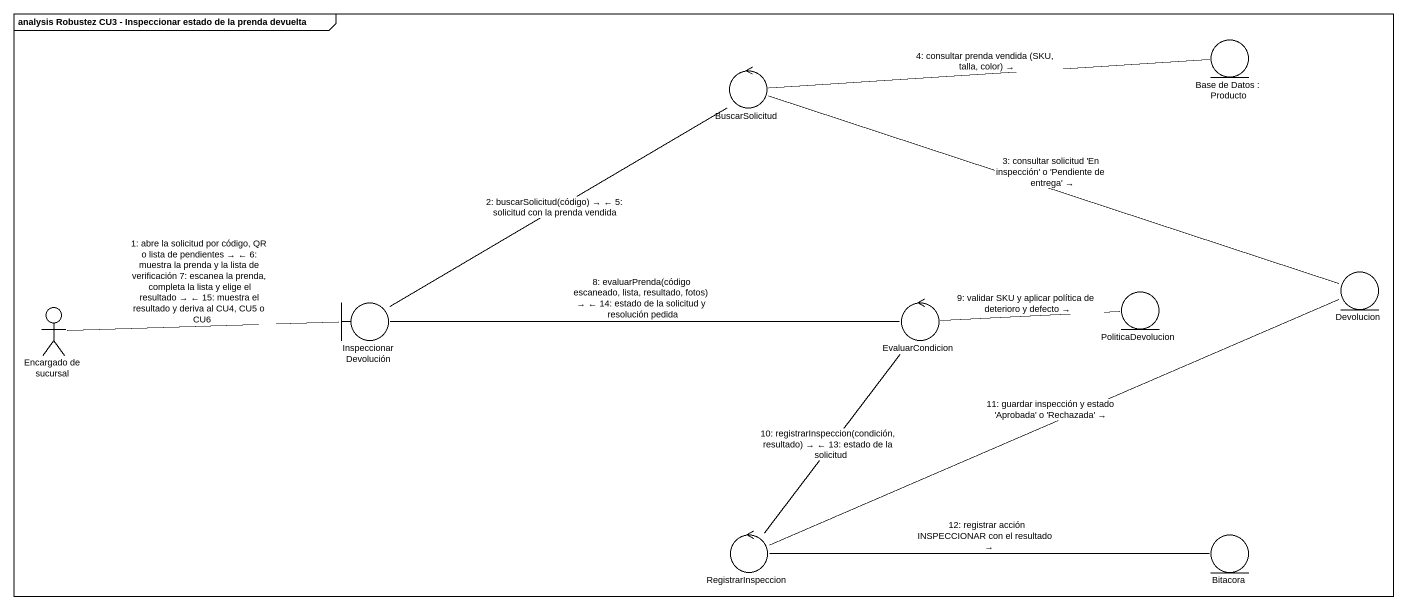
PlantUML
@startuml
mainframe analysis Robustez CU3 - Inspeccionar estado de la prenda devuelta
entity "Base de Datos : Producto" as Base_de_Datos_Producto
control BuscarSolicitud
entity Devolucion
actor "Encargado de sucursal" as Encargado_de_sucursal
boundary "Inspeccionar Devolución" as Inspeccionar_Devolución
control EvaluarCondicion
entity PoliticaDevolucion
control RegistrarInspeccion
entity Bitacora
BuscarSolicitud -right- Base_de_Datos_Producto : 4: consultar prenda vendida (SKU, talla, color) →
BuscarSolicitud -right- Devolucion : 3: consultar solicitud 'En inspección' o 'Pendiente de entrega' →
Encargado_de_sucursal -right- Inspeccionar_Devolución : 1: abre la solicitud por código, QR o lista de pendientes → ← 6: muestra la prenda y la lista de verificación 7: escanea la prenda, completa la lista y elige el resultado → ← 15: muestra el resultado y deriva al CU4, CU5 o CU6
Inspeccionar_Devolución -up- BuscarSolicitud : 2: buscarSolicitud(código) → ← 5: solicitud con la prenda vendida
Inspeccionar_Devolución -right- EvaluarCondicion : 8: evaluarPrenda(código escaneado, lista, resultado, fotos) → ← 14: estado de la solicitud y resolución pedida
EvaluarCondicion -right- PoliticaDevolucion : 9: validar SKU y aplicar política de deterioro y defecto →
EvaluarCondicion -- RegistrarInspeccion : 10: registrarInspeccion(condición, resultado) → ← 13: estado de la solicitud
RegistrarInspeccion -right- Devolucion : 11: guardar inspección y estado 'Aprobada' o 'Rechazada' →
RegistrarInspeccion -right- Bitacora : 12: registrar acción INSPECCIONAR con el resultado →
@enduml
